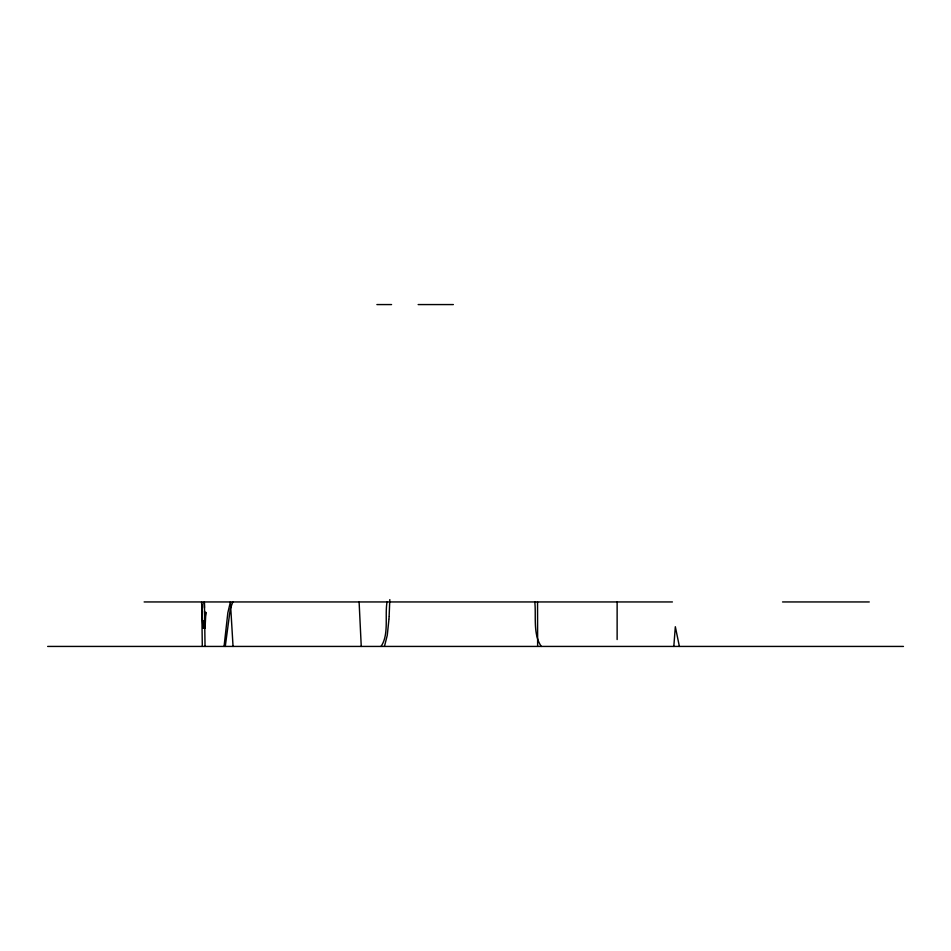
<?xml version="1.0" encoding="UTF-8"?>
<svg xmlns="http://www.w3.org/2000/svg" width="951" height="951" viewBox="0 0 951 951"><rect width="100%" height="100%" fill="white"/><g stroke="black" fill="none" stroke-linecap="round" stroke-linejoin="round"><path stroke-width="1.43" d="M389.815 599.606L389.125 616.403M673.819 646.43L675.329 626.721L679.383 646.43M387.033 601.947C384.68 615.927 389.197 634.531 381.018 646.43M205.832 612.515L205.071 628.385L204.417 605.918M389.078 617.068L388.983 618.732M388.935 619.398L387.271 635.292L384.775 645.135A5.207 2.722 -82.2 0 1 384.466 645.574M224.067 646.43L227.836 612.813L230.392 601.947L233.043 646.43M225.268 646.43L230.13 610.09A58.665 28.435 -85 0 1 230.344 608.783L232.805 601.947M205.832 612.408L204.62 621.122M204.275 623.321L203.847 625.853M203.776 626.245L203.443 628.064M376.893 304.57L391.562 304.57M418.155 304.57L453.354 304.57M144.136 601.947L672.416 601.947M782.542 601.947L869.262 601.947M47.669 646.43L903.45 646.43M541.309 646.43C532.786 634.436 536.269 616.141 534.807 601.947M537.636 646.347L537.541 601.947M204.453 605.561L204.299 601.995L204.406 603.921M201.576 602.161L201.743 605.086M201.648 603.231L201.719 604.586M359.109 601.947L361.249 646.43M201.767 605.704L202.836 626.78A19.293 14.859 -87.7 0 0 202.884 627.232L202.932 627.494A5.48 4.184 -87.9 0 0 203.05 628.171M204.358 603.754L204.477 606.643M201.719 604.61A28.126 3.257 89.6 0 1 201.743 605.228L202.301 646.311M204.441 606.916L204.465 608.058M204.56 611.113L205.036 646.43M617.128 601.947L617.128 639.536M201.719 605.133A28.982 2.496 88.2 0 1 201.743 605.751M203.585 620.848A96.907 36.055 -82.3 0 1 203.241 622.976"/></g></svg>
